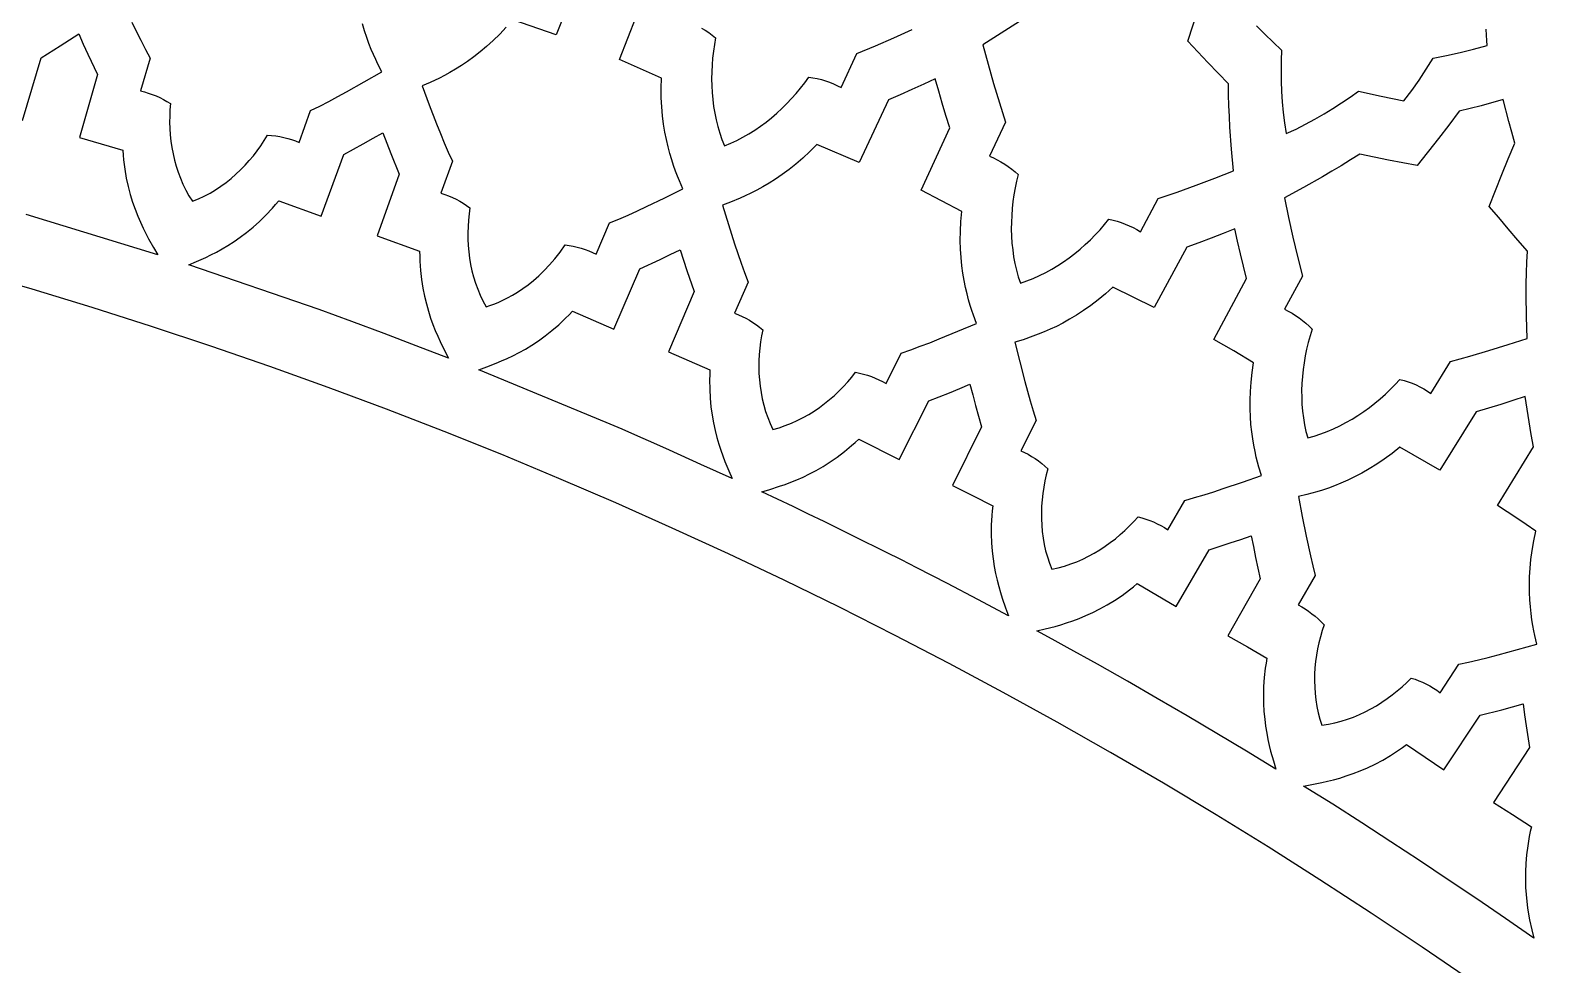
# Model space of a CAD drawing. Extents: x -550 to 550, y -550 to 550.
# Drawn here: x 101.2 to 206.7, y 293.1 to 358.4 of the extents above; entities that cross this region are included whole.
import ezdxf

# ---------------------------------------------------------------- set-up
doc = ezdxf.new("R2010")
doc.units = 0
doc.layers.add('LAYER_1', color=18, linetype='CONTINUOUS')
doc.layers.add('LAYER_10', color=4, linetype='CONTINUOUS')

msp = doc.modelspace()

# ---------------------------------------------------------------- linework, layer by layer
at = {"layer": 'LAYER_1'}
msp.add_lwpolyline([(0, 549.9999999999998, 0.4142135623730951), (-550, -4.34e-14, 0.4142135623730951), (0, -549.9999999999998, 0.4142135623730951), (550, -4.34e-14, 0.4142135623730951)], format="xyb", close=True, dxfattribs=at)
for points in [[(139.7645263671875, 362.5494689941406), (137.990966796875, 358.0767211914062), (134.9599761962891, 359.1348266601562)], [(134.5000495662183, 358.6116622956511), (134.0393018510466, 358.1274031916673), (133.5797274099821, 357.6804077798371), (133.1233206022329, 357.2690344917926), (132.6720757870071, 356.8916417591662), (132.2279873235126, 356.5465880135902), (131.7930495709576, 356.2322316866967), (131.3692568885501, 355.9469312101179), (130.9586036354983, 355.6890450154862), (130.5630841710101, 355.4569315344336), (130.1846928542937, 355.2489491985925), (129.8254240445571, 355.0634564395951), (129.1722313828557, 354.7533733786605), (128.6194610595703, 354.5135498046875), (129.1168774305357, 353.1853633751574), (129.6287263215348, 351.86239776709), (129.8934570711197, 351.2045312022182), (130.1658688816005, 350.549959960048), (130.4473193966061, 349.8993474130248), (130.7391662597656, 349.2533569335938), (129.9305877685547, 347.0239868164062), (130.2019685412381, 346.9373694723739), (130.4698919546401, 346.8381545162562), (130.7336189382475, 346.7267689633646), (130.9924104215471, 346.6036398290107), (131.245527334026, 346.469194128506), (131.4922306051708, 346.3238588771621), (131.7317811644687, 346.1680610902907), (131.9634399414062, 346.0022277832031), (131.9044933303289, 345.573172707306), (131.8604725591146, 345.1395283938898), (131.831865702494, 344.7022000457567), (131.8191608351975, 344.2620928657089), (131.8228460319559, 343.8201120565483), (131.8434093674998, 343.3771628210772), (131.8813389165598, 342.9341503620976), (131.9371227538664, 342.4919798824116), (132.0112489541505, 342.0515565848212), (132.1042055921424, 341.6137856721285), (132.2164807425729, 341.1795723471356), (132.3485624801725, 340.7498218126448), (132.5009388796719, 340.3254392714579), (132.6740980158017, 339.9073299263771), (132.8685279632925, 339.4963989802045), (133.084716796875, 339.0935516357422), (133.3504444132329, 339.176241661635), (133.6360808464587, 339.2780200665721), (133.9396350995725, 339.4001380467969), (134.2591161755946, 339.5438467985528), (134.5925330775449, 339.7103975180832), (134.9378948084437, 339.9010414016314), (135.2932103713111, 340.1170296454408), (135.6564887691672, 340.3596134457549), (136.0257390050321, 340.630043998817), (136.3989700819259, 340.9295725008704), (136.7741910028687, 341.2594501481587), (137.1494107708808, 341.6209281369253), (137.5226383889822, 342.0152576634133), (137.891882860193, 342.4436899238663), (138.2551531875334, 342.9074761145275), (138.6104583740234, 343.4078674316406), (138.892685877506, 343.3702926002404), (139.1737934870035, 343.3199667238879), (139.4529516478424, 343.2570936988877), (139.7293308053495, 343.1818774215448), (140.0021014048515, 343.094521788164), (140.2704338916751, 342.9952306950503), (140.5334987111469, 342.8842080385086), (140.7904663085938, 342.7616577148438), (141.7140502929688, 344.9457397460938), (142.3662557596797, 345.2180004860515), (143.0139987394739, 345.5007723815992), (143.6578207012335, 345.7926387922024), (144.2982631138408, 346.0921830773267), (145.5711751671271, 346.7086387090002), (146.8370666503906, 347.3388061523438), (146.5959839152243, 347.8927571847081), (146.4645196287399, 348.2148297943177), (146.3292057645572, 348.5667618958181), (146.1926165988532, 348.9483995614135), (146.0573264078048, 349.3595888633083), (145.925909467589, 349.8001758737068), (145.8009400543826, 350.2700066648133), (145.6849924443626, 350.7689273088321), (145.580640913706, 351.2967838779675), (145.4904597385897, 351.8534224444239), (145.4170231951905, 352.4386890804057), (145.3629055596855, 353.052429858117), (145.3306811082516, 353.6944908497623), (145.3229241170657, 354.3647181275458), (145.3422088623047, 355.0629577636719), (142.4079284667969, 356.3666381835938), (144.1502838134766, 360.8522338867188)], [(170.3544474761372, 359.0090095852859), (169.0766085449789, 358.1944077628216), (167.7926025390625, 357.3901672363281), (168.1634556129568, 356.0336018564955), (168.5473700408735, 354.6805678537428), (168.948321341664, 353.3325868381814), (169.3702850341797, 351.9911804199219), (168.2499694824219, 349.6041870117188), (168.5250282024728, 349.4878756637523), (168.7949712463889, 349.3578860185853), (169.0590006123125, 349.2148263647897), (169.3163182983862, 349.0593049909377), (169.5661263027525, 348.8919301856012), (169.8076266235538, 348.7133102373524), (170.0400212589325, 348.5240534347635), (170.2625122070312, 348.3247680664062), (170.1491981107096, 347.8626043141045), (170.0501541151271, 347.3941710640626), (169.965836125741, 346.9204698965241), (169.8967000480083, 346.4425023917329), (169.843201787386, 345.9612701299331), (169.8057972493311, 345.4777746913684), (169.7849423393008, 344.9930176562827), (169.7810929627522, 344.5080006049199), (169.7947050251421, 344.0237251175238), (169.8262344319278, 343.5411927743382), (169.8761370885662, 343.0614051556072), (169.9448689005145, 342.5853638415746), (170.0328857732297, 342.1140704124841), (170.1406436121687, 341.6485264485798), (170.2685983227888, 341.1897335301053), (170.4172058105469, 340.7386932373047), (170.8680471600288, 340.8946022217362), (171.3127172070537, 341.0712169921651), (171.7506924846522, 341.2676121480971), (172.1814495258546, 341.4828622890384), (172.6044648636916, 341.716042014495), (173.0192150311936, 341.966225923973), (173.425176561391, 342.2324886169783), (173.8218259873143, 342.5139046930169), (174.2086398419941, 342.8095487515949), (174.5850946584607, 343.1184953922184), (174.9506669697447, 343.4398192143933), (175.3048333088766, 343.7725948176256), (175.6470702088868, 344.1158968014214), (175.9768542028058, 344.4687997652867), (176.2936618236641, 344.8303783087276), (176.5969696044922, 345.19970703125), (176.8885499855609, 345.1372664549792), (177.1778213202546, 345.0608079466405), (177.4638283058554, 344.9706480885976), (177.7456156396455, 344.8671034632142), (178.0222280189072, 344.7504906528538), (178.2927101409227, 344.62112623988), (178.5561067029741, 344.4793268066565), (178.8114624023438, 344.3254089355469), (180.0492553710938, 346.6532592773438), (181.37154896564, 347.1067532127806), (182.686747422804, 347.5809214777784), (183.9945401861441, 348.0751835082814), (185.2946166992188, 348.5889587402344), (185.1662850445627, 350.1063139190594), (185.0560992325092, 351.6254353211868), (185.0123506712763, 352.3855581447738), (184.9785861552754, 353.1460022707286), (184.9566215460336, 353.9067276145649), (184.9482727050781, 354.6676940917969), (184.2248912951537, 355.3997197177473), (183.5153702491276, 356.1453862660923), (182.1060791015625, 357.6462707519531), (182.85191929746, 359.915297305234)], [(108.3516150108795, 358.9774361708592), (108.6556491717878, 358.3379808230821), (108.9671587765641, 357.7022905774588), (109.2874593748066, 357.0711116932429), (109.6178665161133, 356.4451904296875), (108.9441223144531, 354.1715087890625), (109.2203208649961, 354.1021447455591), (109.493865880735, 354.0200008814235), (109.7639902456482, 353.9254526197435), (110.0299268437141, 353.8188753836069), (110.2909085589108, 353.7006445961014), (110.5461682752169, 353.571135680315), (110.7949388766106, 353.4307240593353), (111.0364532470703, 353.27978515625), (111.0033733956634, 352.8485112180777), (110.9854714145676, 352.4135349383976), (110.9831805201291, 351.9757897436405), (110.9969339286943, 351.5362090602371), (111.0271648566096, 351.0957263146186), (111.0743065202211, 350.6552749332155), (111.1387921358752, 350.2157883424587), (111.2210549199183, 349.7781999687792), (111.3215280886965, 349.3434432386076), (111.4406448585563, 348.9124515783749), (111.5788384458439, 348.4861584145118), (111.7365420669057, 348.0654971734492), (111.9141889380879, 347.651401281618), (112.1122122757369, 347.2448041654488), (112.3310452961989, 346.8466392513727), (112.5711212158203, 346.4578399658203), (112.9938772084537, 346.6312928367108), (113.4049523953541, 346.8248063202491), (113.8041486930913, 347.0373708133487), (114.1912680182348, 347.2679767129233), (114.5661122873541, 347.5156144158865), (114.9284834170188, 347.7792743191523), (115.2781833237984, 348.0579468196341), (115.6150139242625, 348.3506223142456), (115.9387771349807, 348.6562911999006), (116.2492748725226, 348.9739438735129), (116.5463090534576, 349.302570731996), (116.8296815943553, 349.6411621722635), (117.0991944117853, 349.9887085912294), (117.3546494223172, 350.3442003858071), (117.5958485425206, 350.7066279529105), (117.8225936889648, 351.0749816894531), (118.1067023852458, 351.0551446591804), (118.3904939198781, 351.0225257748749), (118.6731272104268, 350.9772724803987), (118.9537611744573, 350.9195322196136), (119.2315547295346, 350.8494524363817), (119.5056667932239, 350.767180574565), (119.7752562830904, 350.6728640780254), (120.0394821166992, 350.566650390625), (120.8308181762695, 352.8021240234375), (121.466048619405, 353.1142890936884), (122.0961884758126, 353.4366574785879), (122.7218644645038, 353.767850011299), (123.3437033044902, 354.1064875249846), (124.5783764143944, 354.800580827932), (125.8052215576172, 355.5079040527344), (125.5309805906515, 356.0453442047113), (125.3802262015128, 356.3583811636482), (125.2238267433939, 356.700963732031), (125.0643653673877, 357.0730926754696), (124.9044252245867, 357.4747687595743), (124.7465894660839, 357.9059927499553), (124.5934412429719, 358.3667654122225), (124.4475637063437, 358.8570875119863)], [(186.9141249376335, 358.7229920567801), (187.4857380233387, 358.1437180762603), (188.0653709218374, 357.572472447747), (188.6529235839844, 357.0094909667969), (188.6322669555658, 356.2934185220434), (188.6246025347169, 355.575680064586), (188.6322429046995, 354.8553884965357), (188.6575006487755, 354.1316567200042), (188.7026883502068, 353.4035976371024), (188.770118592255, 352.6703241499418), (188.8621039581822, 351.9309491606336), (188.98095703125, 351.1845855712891), (189.6720258517321, 351.501836130529), (190.3423425259394, 351.8373714949475), (190.9939409045903, 352.1897828355412), (191.6288548384034, 352.5576613233065), (192.2491181780973, 352.9395981292401), (192.8567647743903, 353.3341844243384), (193.4538284780012, 353.7400113795981), (194.0423431396484, 354.1556701660156), (195.6250284610734, 353.8014282589138), (196.4175056002626, 353.6297047473405), (197.2121887207031, 353.4687805175781), (197.7546736596659, 354.1884972744595), (198.2742947144004, 354.9254467361788), (198.770328134835, 355.6784783718009), (199.2420501708984, 356.4464416503906), (200.1918855769498, 356.6433027050624), (201.1377274212239, 356.8594103835335), (202.0790938300325, 357.0942991983629), (203.0155029296875, 357.3475036621094), (202.9900336221154, 357.6887739356048), (202.9707938980935, 358.0695559995681), (202.9608403809758, 358.4879587401102)], [(100.7047500610352, 352.0938110351562), (102.008903503418, 356.4826049804688), (103.3249406783314, 357.3080463720768), (104.6326751708984, 358.147216796875), (104.9509551116227, 357.4360888376739), (105.2767371272183, 356.7284716283942), (105.9445877075195, 355.3210754394531), (104.6809921264648, 350.9207458496094), (107.7032470703125, 350.0342712402344), (107.7287976724052, 349.6888144924172), (107.7614359836752, 349.3512286750307), (107.8464682570611, 348.6995310747473), (107.955328937099, 348.0789009257801), (108.0850030704178, 347.489060714525), (108.2324757036461, 346.9297329273779), (108.3947318834129, 346.400640050735), (108.5687566563468, 345.9015045709921), (108.7515350690766, 345.4320489745452), (108.9400521682312, 344.9919957477903), (109.1312930004393, 344.5810673771232), (109.3222426123296, 344.19898634894), (109.5098860505311, 343.8454751496366), (109.8631945923824, 343.2230521832532), (110.1670989990234, 342.7115783691406), (100.951358795166, 345.5464324951172)], [(148.1368415877559, 358.5579897278888), (148.3965803176511, 358.4066867554468), (148.6487250914727, 358.2436300052299), (148.8924369242606, 358.0693707966749), (149.1268768310547, 357.8844604492188), (149.0415626449657, 357.4168977890715), (148.9708716622303, 356.9439187771285), (148.9152008935806, 356.4665543328103), (148.8749473497491, 355.9858353755375), (148.8505080414678, 355.5027928247307), (148.8422799794691, 355.0184575998102), (148.8506601744852, 354.5338606201967), (148.8760456372483, 354.0500328053107), (148.9188333784906, 353.5680050745726), (148.9794204089444, 353.0888083474031), (149.0582037393419, 352.6134735432227), (149.1555803804153, 352.1430315814519), (149.271947342897, 351.6785133815112), (149.407701637519, 351.2209498628211), (149.5632402750137, 350.7713719448022), (149.7389602661133, 350.330810546875), (150.1781880849234, 350.5133750356611), (150.6102581055892, 350.7158275177104), (151.0346754791989, 350.9372597603458), (151.450945356841, 351.17676353089), (151.8585728896036, 351.4334305966655), (152.2570632285752, 351.7063527249952), (152.6459215248441, 351.9946216832018), (153.0246529294987, 352.2973292386079), (153.3927625936272, 352.6135671585362), (153.749755668318, 352.9424272103095), (154.0951373046595, 353.2830011612506), (154.42841265374, 353.6343807786819), (154.7490868666478, 353.9956578299264), (155.0566650944714, 354.3659240823067), (155.3506524882989, 354.7442713031455), (155.6305541992188, 355.1297912597656), (155.9255673480705, 355.085703967481), (156.2191570987227, 355.0275009796629), (156.5103499113593, 354.9554337536691), (156.7981722461641, 354.8697537468577), (157.0816505633209, 354.7707124165864), (157.3598113230136, 354.6585612202134), (157.6316809854261, 354.5335516150965), (157.8962860107422, 354.3959350585938), (158.9926605224609, 356.7936401367188), (160.2866191555991, 357.3280482042434), (161.5722653042134, 357.8825728706616), (162.8493094708871, 358.4566570490146)]]:
    msp.add_lwpolyline(points, dxfattribs=at)
for points in [[(153.1206893920898, 330.5165710449219), (153.5617779367496, 330.6445468544504), (153.9937635575245, 330.7929644112832), (154.4163228210716, 330.9609255502729), (154.8291322940477, 331.1475321062723), (155.2318685431099, 331.3518859141341), (155.624208134915, 331.573088808711), (156.0058276361201, 331.8102426248557), (156.3764036133821, 332.0624491974209), (156.7356126333578, 332.3288103612593), (157.0831312627044, 332.6084279512237), (157.4186360680787, 332.9004038021667), (157.7418036161377, 333.2038397489411), (158.0523104735383, 333.5178376263996), (158.3498332069375, 333.8414992693947), (158.6340483829922, 334.1739265127794), (158.9046325683594, 334.5142211914062), (159.1838647586122, 334.4590591905715), (159.4611750078307, 334.3912238852527), (159.7357498837602, 334.3109764160575), (160.0067759541459, 334.2185779235936), (160.2734397867331, 334.1142895484686), (160.534927949267, 333.9983724312901), (160.790427009493, 333.8710877126657), (161.0391235351562, 333.7326965332031), (162.0916442871094, 335.8576049804688), (162.7583118825358, 336.0890280981407), (163.4211622115618, 336.3312360927198), (164.0806502842231, 336.5827775539339), (164.737231110556, 336.8422010715107), (166.0434910643796, 337.3788886346634), (167.3435821533203, 337.9296875), (167.136642686646, 338.4981322249523), (167.0249942197692, 338.8280690151868), (166.9113044551582, 339.188071626805), (166.7981317862819, 339.5778322119658), (166.6880346066095, 339.9970429228275), (166.5835713096101, 340.4453959115493), (166.4873002887526, 340.9225833302895), (166.4017799375063, 341.428297331207), (166.3295686493403, 341.9622300664604), (166.2732248177235, 342.5240736882084), (166.2353068361251, 343.1135203486097), (166.2183730980142, 343.730262199823), (166.2249819968597, 344.373991394007), (166.2576919261309, 345.0444000833204), (166.3190612792969, 345.7411804199219), (163.4721984863281, 347.2266540527344), (165.4798278808594, 351.6003112792969), (165.2156658090849, 352.4512869067654), (164.9591343806464, 353.3046861051623), (164.7110537977734, 354.1606571069351), (164.4722442626953, 355.0193481445312), (163.6582491483586, 354.6360809204803), (162.8402900319263, 354.2615587910684), (162.0187012498726, 353.8952648344817), (161.1938171386719, 353.5366821289062), (159.1560363769531, 349.17822265625), (156.1977233886719, 350.4244995117188), (155.7075095362226, 349.9303631795433), (155.2187318403261, 349.4752859931307), (154.7332979789285, 349.0574665401013), (154.2531156299755, 348.6751034080755), (153.7800924714132, 348.3263951846736), (153.3161361811875, 348.0095404575162), (152.8631544372443, 347.7227378142234), (152.4230549175295, 347.4641858424156), (151.9977452999891, 347.2320831297134), (151.589133262569, 347.0246282637368), (151.1991264832151, 346.8400198321063), (150.8296326398734, 346.6764564224424), (150.1598144730102, 346.4052590194956), (149.5949401855469, 346.1966247558594), (150.015662485509, 344.8412038569676), (150.4468297861164, 343.4888208720159), (150.670515787995, 342.8154219106079), (150.9018356116344, 342.1447664036931), (151.1424634475677, 341.4775156766076), (151.3940734863281, 340.8143310546875), (150.4535675048828, 338.63720703125), (150.719049748933, 338.5336772705969), (150.9802842299131, 338.4177850548067), (151.2365637368593, 338.2900068437178), (151.4871810588076, 338.1508190971682), (151.7314289847941, 338.000698274996), (151.9686003038549, 337.8401208370394), (152.1979878050261, 337.6695632431363), (152.4188842773438, 337.489501953125), (152.3342147198885, 337.0642269669944), (152.2641685005998, 336.6334888816905), (152.2092844006455, 336.1981574128754), (152.1701012011937, 335.7591022762108), (152.1471576834122, 335.3171931873587), (152.140992628469, 334.8732998619811), (152.152144817532, 334.4282920157399), (152.1811530317692, 333.9830393642969), (152.2285560523486, 333.5384116233142), (152.2948926604379, 333.0952785084536), (152.3807016372053, 332.654509735377), (152.4865217638186, 332.2169750197463), (152.6128918214457, 331.7835440772236), (152.7603505912547, 331.3550866234706), (152.9294368544134, 330.9324723741494)], [(190.485954284668, 329.9305419921875), (190.9459671068951, 330.0587511383804), (191.4010089693185, 330.2082130364227), (191.850502362563, 330.3780163694399), (192.293869777253, 330.5672498205576), (192.7305337040135, 330.7750020729014), (193.1599166334688, 331.0003618095967), (193.5814410562438, 331.2424177137692), (193.9945294629632, 331.5002584685445), (194.3986043442515, 331.7729727570483), (194.7930881907334, 332.0596492624059), (195.1774034930335, 332.3593766677429), (195.5509727417767, 332.671243656185), (195.9132184275874, 332.9943389108578), (196.2635630410904, 333.3277511148868), (196.6014290729103, 333.6705689513975), (196.9262390136719, 334.0218811035156), (197.2152674156014, 333.9482946328393), (197.5007859008049, 333.8585113674283), (197.7818851006259, 333.7533405003352), (198.0576556464077, 333.6335912246129), (198.3271881694941, 333.500072733314), (198.5895733012285, 333.3535942194911), (198.8439016729545, 333.194964876197), (199.0892639160156, 333.0249938964844), (200.4640502929688, 335.2746276855469), (201.8096067105294, 335.6458060066614), (203.1493441328442, 336.0380627746202), (204.4829100075357, 336.4508541953081), (205.8099517822266, 336.8836364746094), (205.7738578938473, 338.4079964078104), (205.755977079763, 339.9330175604117), (205.7583859476314, 340.6954020004826), (205.7707713305335, 341.4575028331978), (205.7949409772893, 342.2191704211552), (205.8327026367188, 342.9802551269531), (205.1571422864154, 343.7538250700895), (204.4934705888459, 344.5377929322252), (203.8313736859648, 345.3231585177012), (203.1605377197266, 346.1009216308594), (204.0412102155607, 348.3220659565241), (204.4932987455053, 349.4277474002607), (204.9658813476562, 350.524658203125), (204.7391177586718, 351.2802456252592), (204.5304245510751, 352.0412490371468), (204.1339645385742, 353.5695343017578), (202.606332135848, 353.1386580449541), (201.8399726202697, 352.9337471313513), (201.0691986083984, 352.7470397949219), (200.3546518841048, 351.7878619971617), (199.6222783681588, 350.8420315192178), (198.1373596191406, 348.9657897949219), (196.1238431122485, 349.3418878759887), (195.1189150924228, 349.5387971712213), (194.1180877685547, 349.7549133300781), (193.4776864837149, 349.3454156700416), (192.8302794557671, 348.947062116283), (192.1769305229819, 348.5582622629327), (191.5187035236304, 348.1774257041212), (190.1918706783113, 347.4332808466372), (188.8582916259766, 346.701904296875), (189.1508188178596, 345.3313014321947), (189.4582119193486, 343.9638604049831), (189.7817078013976, 342.6001688017448), (190.1225433349609, 341.2408142089844), (188.8614044189453, 338.9249572753906), (189.1286980016027, 338.7915525203225), (189.3900211139507, 338.6448132795466), (189.6446195475384, 338.4853998772072), (189.8917390939145, 338.3139726374488), (190.1306255446279, 338.1311918844155), (190.3605246912276, 337.9377179422516), (190.5806823252624, 337.7342111351015), (190.7903442382812, 337.5213317871094), (190.6493554193968, 337.0662500018907), (190.522238483625, 336.604067251869), (190.4095055830642, 336.1357525273031), (190.3116688698126, 335.6622748184518), (190.2292404959684, 335.1846031155739), (190.1627326136299, 334.7037064089282), (190.1126573748953, 334.2205536887736), (190.0795269318628, 333.736113945369), (190.0638534366307, 333.251356168973), (190.0661490412972, 332.7672493498447), (190.0869258979605, 332.2847624782427), (190.1266961587189, 331.8048645444259), (190.1859719756706, 331.3285245386531), (190.2652655009139, 330.8567114511833), (190.3650888865469, 330.3903942722751)], [(112.3140258789062, 342.0140686035156), (112.8605351753152, 342.249236509928), (113.512229977143, 342.5451275193911), (113.8718313160083, 342.7208360690009), (114.2509002793315, 342.9177156518546), (114.6471606164804, 343.1377630204458), (115.0583360768227, 343.3829749272683), (115.4821504097262, 343.6553481248159), (115.9163273645585, 343.9568793655822), (116.3585906906874, 344.2895654020609), (116.8066641374808, 344.6554029867458), (117.2582714543062, 345.0563888721306), (117.7111363905314, 345.4945198107091), (118.1629826955242, 345.9717925549749), (118.3878125329859, 346.2257310893949), (118.6115341186523, 346.4902038574219), (121.5777206420898, 345.4310607910156), (123.1419067382812, 349.7337036132812), (124.5094448851522, 350.4797930133444), (125.1889352020502, 350.8607831442135), (125.8644104003906, 351.2490386962891), (126.4291770134727, 349.8014642120129), (127.0086364746094, 348.3600769042969), (125.4840545654297, 344.0429382324219), (128.4445190429688, 342.96826171875), (128.4492174363756, 342.6213888781791), (128.4614580454536, 342.2819539062384), (128.5070540916857, 341.6253498818828), (128.5782835437912, 340.9983542729528), (128.6721227638964, 340.4008717067182), (128.7855481141272, 339.8328068104491), (128.91553595661, 339.2940642114149), (129.0590626534709, 338.7845485368857), (129.213104566836, 338.304164414131), (129.3746380588314, 337.8528164704209), (129.5406394915834, 337.4304093330251), (129.708085227218, 337.0368476292134), (129.8739516278615, 336.6720359862557), (130.1888518726796, 336.0282813919809), (130.4611511230469, 335.4983825683594), (128.2093939760549, 336.3583874055236), (125.9590031501423, 337.2224403187615), (123.7034311608407, 338.0726355909293), (122.5716561410226, 338.4869410750043), (121.4361305236816, 338.8910675048828)], [(172.608642578125, 320.7598114013672), (173.0579182533206, 320.8609918038679), (173.4991506992377, 320.9835463433154), (173.9319845996729, 321.1265495361586), (174.3560646384228, 321.2890758988462), (174.771035499284, 321.4701999478272), (175.1765418660533, 321.6689961995502), (175.5722284225272, 321.884539170464), (175.9577398525024, 322.1159033770174), (176.3327208397754, 322.3621633356593), (176.696816068143, 322.6223935628384), (177.0496702214018, 322.8956685750036), (177.3909279833483, 323.1810628886036), (177.7202340377793, 323.4776510200873), (178.0372330684914, 323.7845074859034), (178.3415697592812, 324.1007068025008), (178.6328887939453, 324.4253234863281), (178.9080377105685, 324.3528479272509), (179.180467052938, 324.2678145487139), (179.4493828641104, 324.1705420864089), (179.7139911871419, 324.0613492760277), (179.9734980650887, 323.9405548532622), (180.2271095410072, 323.8084775538042), (180.4740316579537, 323.6654361133455), (180.7134704589844, 323.5117492675781), (181.8912048339844, 325.5698547363281), (182.5697842723571, 325.7597471890954), (183.245214798807, 325.9606355089362), (183.9178605049304, 326.1710461768459), (184.5880854823238, 326.3895056738198), (185.9227296173057, 326.8446770789419), (187.2520599365234, 327.3143615722656), (187.080125614707, 327.8951864322579), (186.9887493356879, 328.2317640366274), (186.8971468347113, 328.5985042125616), (186.8078530043646, 328.9949463015473), (186.7234027372351, 329.4206296450714), (186.6463309259103, 329.8750935846207), (186.5791724629775, 330.3578774616823), (186.5244622410239, 330.8685206177427), (186.4847351526371, 331.4065623942889), (186.4625260904044, 331.9715421328078), (186.4603699469131, 332.5629991747861), (186.4808016147506, 333.1804728617108), (186.5263559865042, 333.8235025350687), (186.5995679547614, 334.4916275363465), (186.7029724121094, 335.1843872070312), (185.3270818458947, 336.0111784613817), (184.6351371376055, 336.4177839766321), (183.9385223388672, 336.8162536621094), (186.2034149169922, 341.0606994628906), (185.9908843751755, 341.9272084299927), (185.7865720405979, 342.7957857111554), (185.5910637583531, 343.666467847922), (185.4049453735352, 344.5392913818359), (184.570297118934, 344.2069590497634), (183.7322290128181, 343.8835877237228), (182.8910396406496, 343.5686521805962), (182.0470275878906, 343.2616271972656), (179.7523193359375, 339.032958984375), (176.8782653808594, 340.46240234375), (176.3580518108126, 339.997460427337), (175.8417214988715, 339.5714363943449), (175.3310663249636, 339.1824072080893), (174.8278781690165, 338.8284498318861), (174.3339489109575, 338.5076412290508), (173.8510704307141, 338.2180583628993), (173.3810346082139, 337.9577781967471), (172.9256333233843, 337.72487769391), (172.4866584561528, 337.5174338177036), (172.0659018864469, 337.3335235314436), (171.665155494194, 337.1712237984458), (171.2862111593217, 337.0286115820257), (170.6008961814286, 336.7947575521819), (170.0242919921875, 336.6165771484375), (170.3697109759115, 335.2447335314179), (170.7235197700208, 333.8748279876814), (170.9076931733212, 333.1919258025794), (171.0989114220396, 332.5110967069402), (171.2988236471164, 331.8328702244778), (171.5090789794922, 331.1577758789062), (170.4400024414062, 329.0406494140625), (170.6985451071846, 328.9206417597452), (170.9520619829586, 328.7885456142026), (171.19988155877, 328.644886602166), (171.4413323246603, 328.4901903483662), (171.6757427706711, 328.3249824775344), (171.9024413868443, 328.1497886144015), (172.1207566632212, 327.9651343836983), (172.3300170898438, 327.7715454101562), (172.2198288363236, 327.3516019358024), (172.1239183638121, 326.9253382844595), (172.0428719291371, 326.4935862111627), (171.9772757891264, 326.0571774709467), (171.9277162006078, 325.6169438188465), (171.894779420409, 325.173717009897), (171.8790517053579, 324.728328799133), (171.8811193122821, 324.2816109415895), (171.9015684980096, 323.8343951923014), (171.940985519368, 323.3875133063036), (171.9999566331852, 322.941797038631), (172.0790680962889, 322.4980781443185), (172.178906165507, 322.057188378401), (172.3000570976672, 321.6199594959132), (172.4431071495972, 321.1872232518903)], [(132.5724182128906, 334.69873046875), (133.1315986567346, 334.8996380552039), (133.7993703646808, 335.1547160300119), (134.1685922854073, 335.307899396223), (134.5584992334175, 335.4810219393319), (134.9669369457973, 335.6762158526083), (135.3917511596328, 335.8956133293219), (135.8307876120101, 336.1413465627425), (136.2818920400152, 336.4155477461399), (136.742910180734, 336.7203490727836), (137.2116877712527, 337.0578827359436), (137.6860705486574, 337.4302809288896), (138.1639042500339, 337.8396758448912), (138.6430346124684, 338.2881996772184), (138.8824128344218, 338.5278012474007), (139.1213073730469, 338.7779846191406), (142.0153045654297, 337.5347290039062), (143.8339233398438, 341.7359313964844), (145.2424583859803, 342.3960439109364), (145.9429345969353, 342.734299847792), (146.6398315429688, 343.080078125), (147.1228648808498, 341.6146511036252), (147.6206817626953, 340.1544189453125), (145.8405303955078, 335.9358825683594), (148.7275390625, 334.6774597167969), (148.7113384427308, 334.3304375676083), (148.7031049129444, 333.9903942503815), (148.7090290210469, 333.3312874183169), (148.7422911822619, 332.7002258336101), (148.7998711920435, 332.0972961092681), (148.878748845846, 331.5225848582979), (148.9759039391236, 330.9761786937064), (149.0883162673307, 330.4581642285006), (149.2129656259214, 329.9686280756875), (149.34683181035, 329.5076568482741), (149.4868946160707, 329.0753371592673), (149.6301338385379, 328.671755621674), (149.7735292732058, 328.2969988485014), (150.0487079609604, 327.6343060474458), (150.2882690429688, 327.0879516601562), (148.0940945663311, 328.0856652699788), (145.8997371777267, 329.0834315573222), (144.8001558902721, 329.5768933256452), (143.6977280734279, 330.0638389080455), (142.5915201267282, 330.5420918527556), (141.480598449707, 331.0094757080078)], [(152.3458404541016, 326.1587829589844), (152.9150223587799, 326.332782299076), (153.5966025258031, 326.5519618553866), (153.9744541943651, 326.6842987001987), (154.3743001125185, 326.834895981755), (154.7941051749317, 327.0060754942856), (155.2318342762733, 327.2001590320202), (155.6854523112115, 327.4194683891889), (156.1529241744148, 327.6663253600212), (156.6322147605517, 327.9430517387473), (157.1212889642904, 328.2519693195969), (157.6181116802995, 328.5953998968), (158.1206478032473, 328.9756652645863), (158.6268622278023, 329.3950872171857), (158.8807128327663, 329.6202074734872), (159.1347198486328, 329.8559875488281), (161.9450225830078, 328.4333801269531), (164.0115509033203, 332.5181274414062), (165.4556626480581, 333.0900011750263), (166.1744331380524, 333.3843607983385), (166.8900909423828, 333.6864471435547), (167.081372391132, 332.9401156703062), (167.2807533092617, 332.1960028626395), (167.6970672607422, 330.7127990722656), (165.6684265136719, 326.6094970703125), (166.3766380447589, 326.2656476191779), (167.0797770776744, 325.9114011209094), (168.4801635742188, 325.1910705566406), (168.4430349744615, 324.8451621124569), (168.4142737012104, 324.5057487893019), (168.380349604607, 323.846541526442), (168.3753842251692, 323.2137168087903), (168.3963705036575, 322.6075426770757), (168.4403013808323, 322.0282871720274), (168.5041697974543, 321.4762183343746), (168.584968694284, 320.9516042048463), (168.6796910120819, 320.4547128241717), (168.7853296916086, 319.9858122330797), (168.8988776736246, 319.5451704722998), (169.0173278988904, 319.1330555825608), (169.1376733081666, 318.7497356045919), (169.3720214417923, 318.070552546881), (169.5778656005859, 317.509765625), (167.4483017246527, 318.6385782459431), (165.3155935571289, 319.7617607802141), (163.1741498140435, 320.8680842256476), (162.0984048254244, 321.4114147268735), (161.0183792114258, 321.9463195800781), (158.8573804394805, 323.015032081948), (156.6979386358429, 324.0867953024758), (155.6158417940622, 324.6175169525081), (154.5305824306657, 325.1414365065312), (153.4409766244225, 325.6560323726537)], [(191.4794845581055, 309.8582305908203), (191.9339688530776, 309.9315786857314), (192.3817313852694, 310.026848461055), (192.8223542346877, 310.143132259667), (193.2554194813394, 310.2795224244437), (193.6805092052313, 310.4351112982612), (194.0972054863702, 310.6089912239958), (194.505090404763, 310.8002545445235), (194.9037460404165, 311.0079936027205), (195.2927544733375, 311.231300741463), (195.671697783533, 311.4692683036271), (196.0401580510098, 311.720988632089), (196.3977173557746, 311.9855540697249), (196.7439577778343, 312.2620569594109), (197.0784613971958, 312.5495896440232), (197.400810293866, 312.8472444664379), (197.7105865478516, 313.1541137695312), (197.9831543657362, 313.0715357528134), (198.2521397114189, 312.9750547012779), (198.5166989452663, 312.8652185262536), (198.7759884276451, 312.7425751390696), (199.0291645189217, 312.6076724510546), (199.2753835794628, 312.4610583735375), (199.5138019696349, 312.3032808178472), (199.7435760498047, 312.1348876953125), (201.0422973632812, 314.118896484375), (201.7302123073449, 314.2666057660891), (202.4156514518656, 314.4255125721545), (203.0988890631612, 314.5941177944865), (203.7801994075493, 314.7709223250006), (205.1381353608744, 315.143132878237), (206.4916534423828, 315.5301513671875), (206.3554735318216, 316.1212137536715), (206.284779300058, 316.4631931068686), (206.2156831868297, 316.8353225509701), (206.1506859192798, 317.2369905741767), (206.0922882245513, 317.667585664689), (206.0429908297872, 318.1264963107077), (206.0052944621305, 318.6131110004336), (205.9816998487242, 319.1268182220674), (205.9747077167114, 319.6670064638096), (205.9868187932351, 320.2330642138611), (206.0205338054383, 320.8243799604224), (206.0783534804639, 321.4403421916945), (206.1627785454552, 322.0803393958778), (206.2763097275549, 322.7437600611731), (206.4214477539062, 323.4299926757812), (205.7587389004389, 323.8823139455423), (205.0904527186761, 324.3264349198333), (203.7454681396484, 325.2020263671875), (206.2601318359375, 329.3034057617188), (206.1007303786078, 330.1825936683851), (205.9496440272052, 331.0633416644557), (205.8074659783622, 331.9456524708767), (205.6747894287109, 332.8295288085938), (204.8226773450605, 332.5491839793792), (203.9676924855812, 332.2780094134623), (203.1101007021589, 332.0154665543885), (202.2501678466797, 331.7610168457031), (199.7067413330078, 327.67724609375), (196.9283447265625, 329.2842712402344), (196.3798900593339, 328.8502050362924), (195.8378059641694, 328.454538447925), (195.3037487331356, 328.0952863758605), (194.779374658299, 327.770463720827), (194.266340031726, 327.4780853835528), (193.7663011454834, 327.216166264766), (193.2809142916375, 326.9827212651948), (192.811835762255, 326.7757652855673), (192.3607218494024, 326.5933132266118), (191.9292288451461, 326.4333799890566), (191.5190130415528, 326.2939804736296), (191.131730730689, 326.1731295810591), (190.432591755416, 325.9791332674005), (189.8450622558594, 325.8355102539062), (190.1089254557795, 324.4502738922425), (190.3855241948009, 323.0673532729181), (190.6838460048788, 321.6892310537557), (190.8439616653001, 321.0027451748049), (191.0128784179688, 320.3183898925781), (189.8190612792969, 318.2688598632812), (190.0696209199542, 318.1327905328288), (190.3144044518795, 317.9849750610921), (190.5527763990563, 317.8259806882002), (190.7841012854676, 317.6563746542824), (191.0077436350968, 317.4767241994681), (191.2230679719273, 317.2875965638863), (191.4294388199422, 317.0895589876664), (191.626220703125, 316.8831787109375), (191.490907577509, 316.4700720028321), (191.3694622381595, 316.0498157858545), (191.2625170770638, 315.6232005962085), (191.170704486209, 315.1910169700981), (191.0946568575825, 314.7540554437275), (191.0350065831714, 314.3131065533005), (190.9923860549631, 313.8689608350213), (190.9674276649448, 313.4224088250939), (190.9607638051036, 312.9742410597223), (190.9730268674269, 312.5252480751104), (191.0048492439018, 312.0762204074624), (191.0568633265157, 311.6279485929822), (191.1297015072558, 311.1812231678739), (191.2239961781093, 310.7368346683414), (191.3403797310634, 310.2955736305889)], [(171.5730438232422, 316.4532775878906), (172.1527481844093, 316.5930960731215), (172.8470968688468, 316.7725514179434), (173.2325750725465, 316.8831373425933), (173.6410890453693, 317.0108257980119), (174.070763683417, 317.1580145561561), (174.5197238827916, 317.3271013889828), (174.9860945395948, 317.5204840684489), (175.4680005499284, 317.7405603665114), (175.9635668098944, 317.9897280551273), (176.4709182155945, 318.2703849062534), (176.9881796631307, 318.5849286918468), (177.5134760486046, 318.9357571838644), (178.0449322681183, 319.3252681542632), (178.3123843456718, 319.535278872592), (178.5806732177734, 319.755859375), (181.2962036132812, 318.1596069335938), (183.603271484375, 322.1133117675781), (185.0774748173902, 322.5950651871279), (185.8118011986087, 322.8445887809245), (186.5434875488281, 323.1020355224609), (186.6890510712437, 322.3442978766587), (186.8428259789766, 321.5882764882919), (187.1681976318359, 320.0801696777344), (184.8978118896484, 316.1055908203125), (186.2712852003269, 315.3351540832366), (186.9536964070433, 314.9423255286511), (187.6324005126953, 314.5431823730469), (187.5744170189759, 314.1996469044252), (187.5251716254401, 313.8621000048676), (187.4514036387232, 313.2051960021854), (187.4081135521535, 312.572918543481), (187.3923183653396, 311.965715807235), (187.4010350778903, 311.3840359719282), (187.4312806894144, 310.8283272160412), (187.4800721995206, 310.2990377180548), (187.5444266078175, 309.7966156564495), (187.621360913914, 309.3215092097063), (187.7078921174187, 308.8741665563056), (187.8010372179404, 308.4550358747282), (187.8978132150879, 308.0645653434549), (188.0903258976948, 307.3713974457431), (188.2615661621094, 306.7982482910156), (186.2044254936812, 308.054005594148), (184.1405306371491, 309.2988906147378), (182.0668448577944, 310.5274747066209), (179.9803314208984, 311.7343292236328), (177.8881519636897, 312.9319210688332), (175.7946259116409, 314.1269725949238), (173.6921307148068, 315.3054395264334), (172.6351376402374, 315.8840649331355)], [(190.1864624023438, 305.6184692382812), (190.7746441868122, 305.7234222854012), (191.4794654253844, 305.862350815832), (191.8713306932111, 305.9507156946604), (192.2872136484659, 306.0549662131622), (192.7254002324493, 306.1775662942861), (193.184176386462, 306.3209798609805), (193.6618280518048, 306.4876708361941), (194.1566411697783, 306.6801031428755), (194.6669016816833, 306.9007407039732), (195.1908955288203, 307.1520474424357), (195.7269086524901, 307.4364872812117), (196.2732269939934, 307.7565241432497), (196.8281364946308, 308.1146219514984), (197.1082772862813, 308.3087136863731), (197.3899230957031, 308.5132446289062), (199.9999847412109, 306.7495422363281), (202.5392913818359, 310.55810546875), (204.0379622739673, 310.9482245524705), (204.7850503903194, 311.1520977328018), (205.5299835205078, 311.3640441894531), (205.6291692374035, 310.5976873088733), (205.7366196535257, 309.8325395110702), (205.9695281982422, 308.3050842285156), (203.4654998779297, 304.473388671875), (204.7938259578768, 303.6270082641587), (206.1159057617188, 302.77099609375), (206.037171191233, 302.4311101616026), (205.9675212225565, 302.096683461188), (205.8539997700454, 301.444521267827), (205.7723907630146, 300.8151365382082), (205.7197435602931, 300.2091562968728), (205.69310752071, 299.6272075683618), (205.6895320030943, 299.0699173772164), (205.7060663662751, 298.5379127479778), (205.7397599690815, 298.0318207051871), (205.7876621703425, 297.5522682733854), (205.8468223288871, 297.0998824771139), (205.9142898035445, 296.6752903409136), (205.9871139531436, 296.2791188893258), (206.1370297124835, 295.5745461381522), (206.2729644775391, 294.9911804199219), (204.2956985805782, 296.3691694180454), (202.3074346933883, 297.7314897245885), (200.3083977954417, 299.0781895279683), (198.2988128662109, 300.4093170166016), (196.2831656809033, 301.731451381524), (194.2625980981432, 303.0458318562442), (192.2320502834502, 304.344242966563), (191.2114525908537, 304.9848926743846)]]:
    msp.add_lwpolyline(points, close=True, dxfattribs=at)
at = {"layer": 'LAYER_10'}
for points in [[(-485, 0, 0.4142135623730952), (0, -484.9999999999998, 0.4142135623730952), (485, 0, 0.4142135623730954), (0, 484.9999999999998, 0.4142135623730952)], [(355, -1.37561e-11, 0.4142135623730731), (1.37561e-11, 354.9999999999998, 0.4142135623730953), (-355, -1.705e-13, 0.4142135623730894), (-3.5811e-12, -354.9999999999998, 0.4142135623730726)]]:
    msp.add_lwpolyline(points, format="xyb", close=True, dxfattribs=at)

doc.saveas('drawing.dxf')
